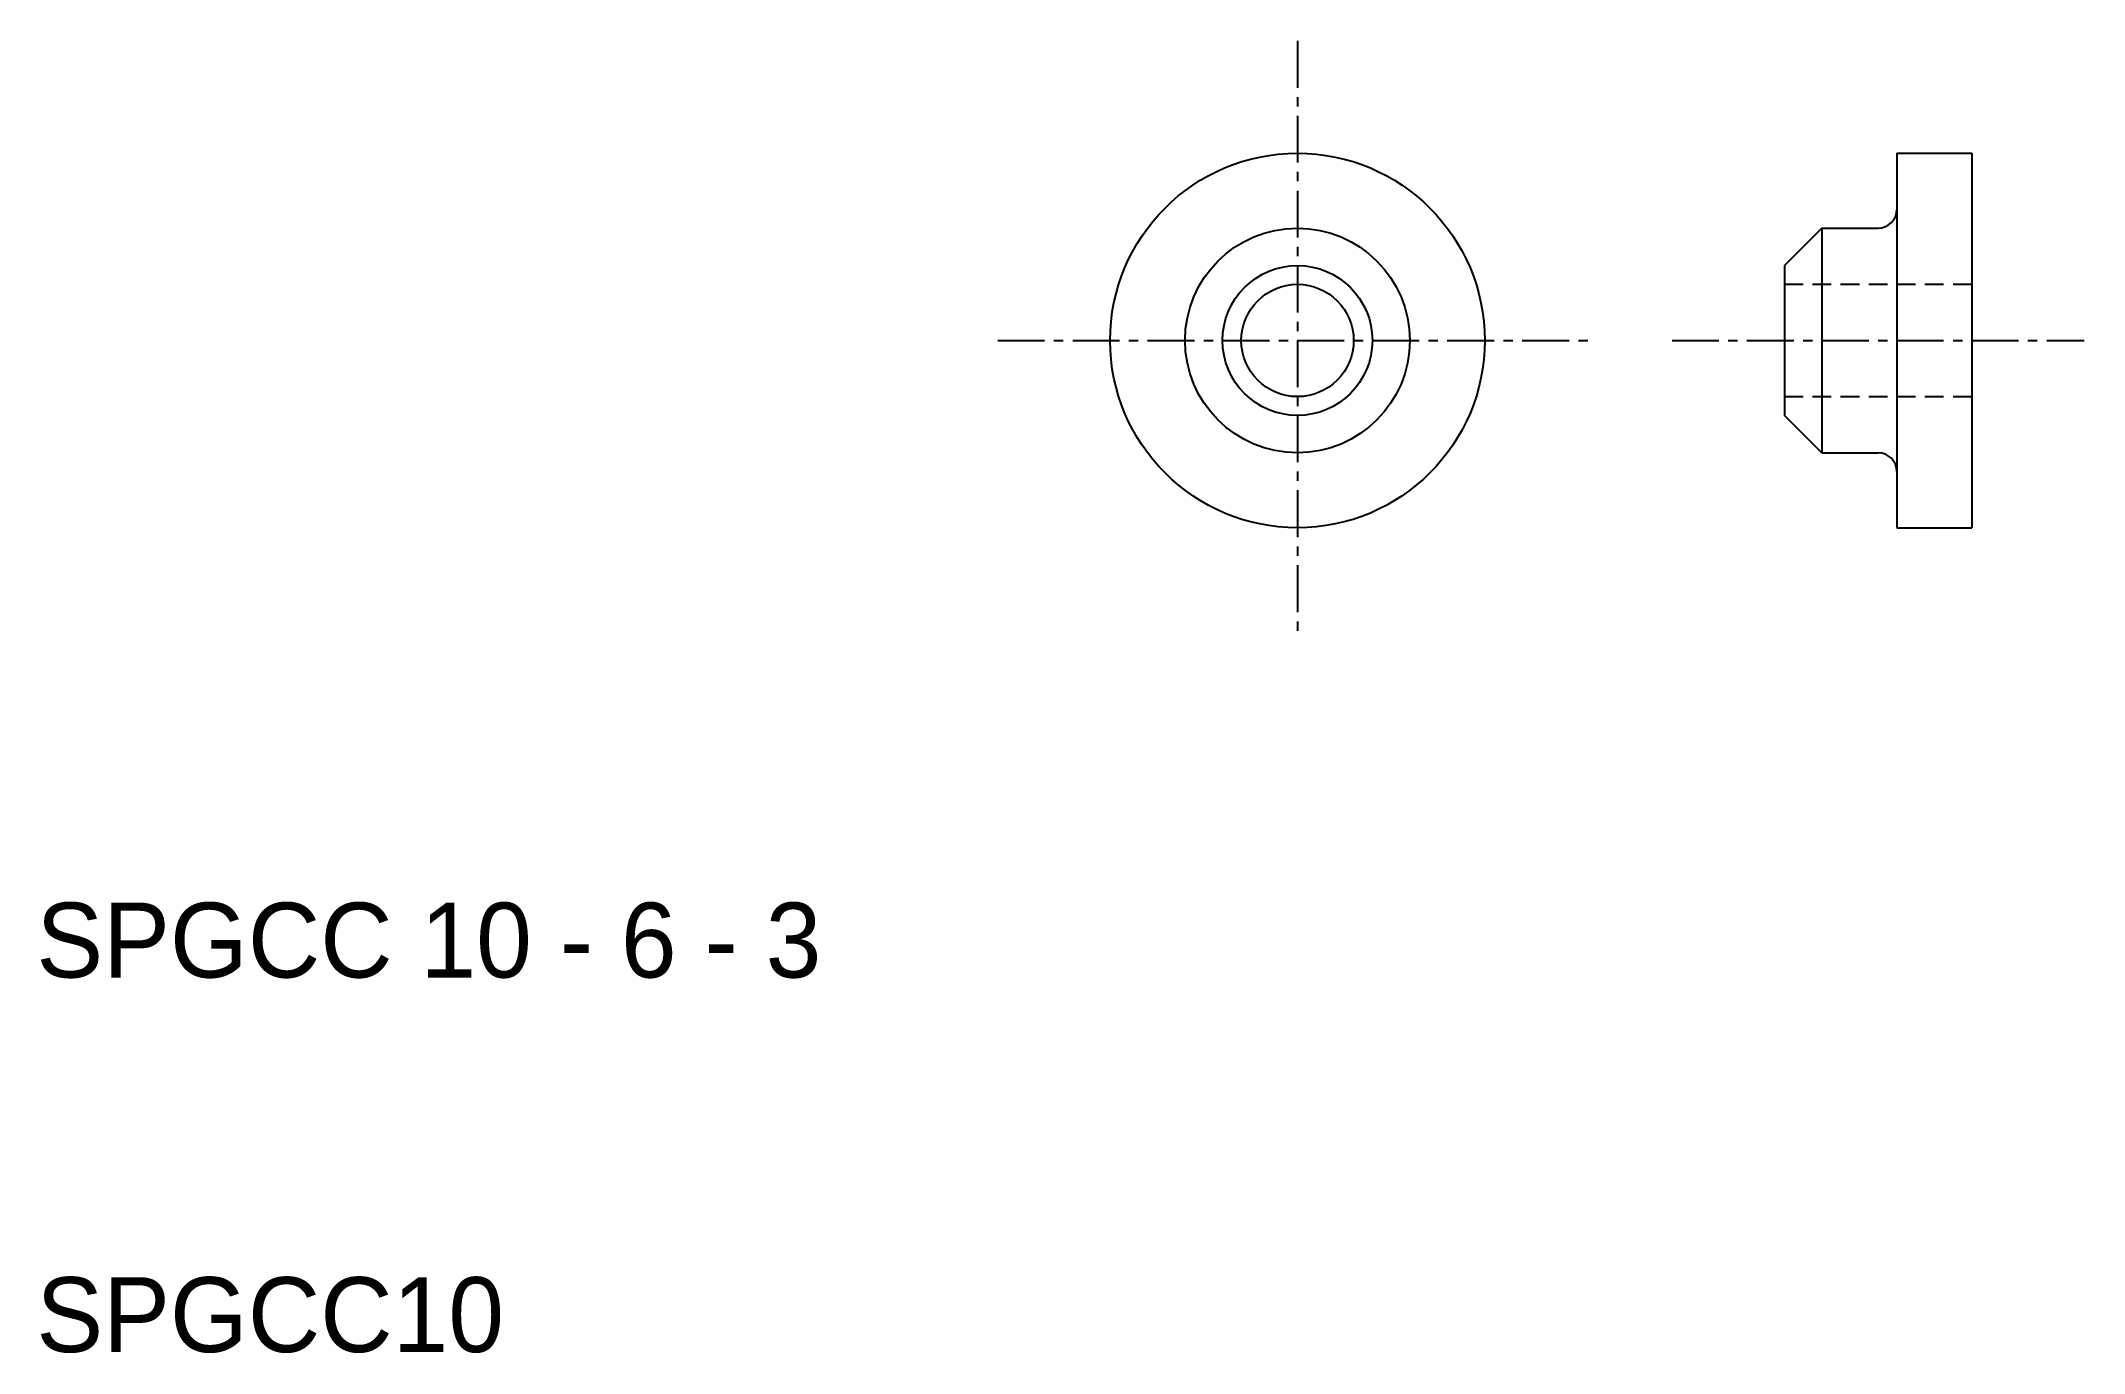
# Model space of a CAD drawing. Extents: x 10.1 to 64.7, y 10 to 45.
import ezdxf

# ---------------------------------------------------------------- set-up
doc = ezdxf.new("R2010")
doc.units = 0
doc.linetypes.add('CENTER', pattern=[2, 1.25, -0.25, 0.25, -0.25])
doc.linetypes.add('DASHED', pattern=[0.75, 0.5, -0.25])
doc.layers.get('0').update_dxf_attribs({"linetype": 'CONTINUOUS'})
doc.layers.add('CENTER', color=1, linetype='CENTER')

msp = doc.modelspace()

# ---------------------------------------------------------------- linework, layer by layer
at = {"color": 7, "linetype": 'CONTINUOUS'}
for p, q in [((59.665, 42.009), (61.665, 42.009)), ((59.665, 42.009), (59.665, 32.009)), ((61.665, 42.009), (61.665, 32.009)), ((57.665, 40.009), (56.665, 39.009)), ((57.665, 40.009), (57.665, 34.009)), ((57.665, 40.009), (59.165, 40.009)), ((56.665, 39.009), (56.665, 35.009)), ((57.665, 34.009), (56.665, 35.009)), ((57.665, 34.009), (59.165, 34.009)), ((59.665, 32.009), (61.665, 32.009))]:
    msp.add_line(p, q, dxfattribs=at)
at = {"color": 3, "linetype": 'DASHED'}
for p, q in [((56.665, 38.509), (61.665, 38.509)), ((56.665, 35.509), (61.665, 35.509))]:
    msp.add_line(p, q, dxfattribs=at)
at = {"color": 7, "linetype": 'CONTINUOUS'}
for radius in [5, 3, 2, 1.5]:
    msp.add_circle((43.665, 37.009), radius, dxfattribs=at)
for centre, start, end in [((59.165, 40.509), 270, 0), ((59.165, 33.509), 0, 90)]:
    msp.add_arc(centre, 0.5, start, end, dxfattribs=at)
at = {"layer": 'CENTER', "color": 1, "linetype": 'CENTER'}
for p, q in [((43.665, 45.009), (43.665, 29.009)), ((35.665, 37.009), (51.665, 37.009)), ((53.665, 37.009), (64.665, 37.009))]:
    msp.add_line(p, q, dxfattribs=at)

# ---------------------------------------------------------------- texts
at = {"color": 7, "linetype": 'CONTINUOUS'}
for s, p in [('SPGCC 10 - 6 - 3', (10, 20)), ('SPGCC10', (10, 10))]:
    msp.add_text(s, height=2, dxfattribs=at).set_placement(p)

doc.saveas('drawing.dxf')
